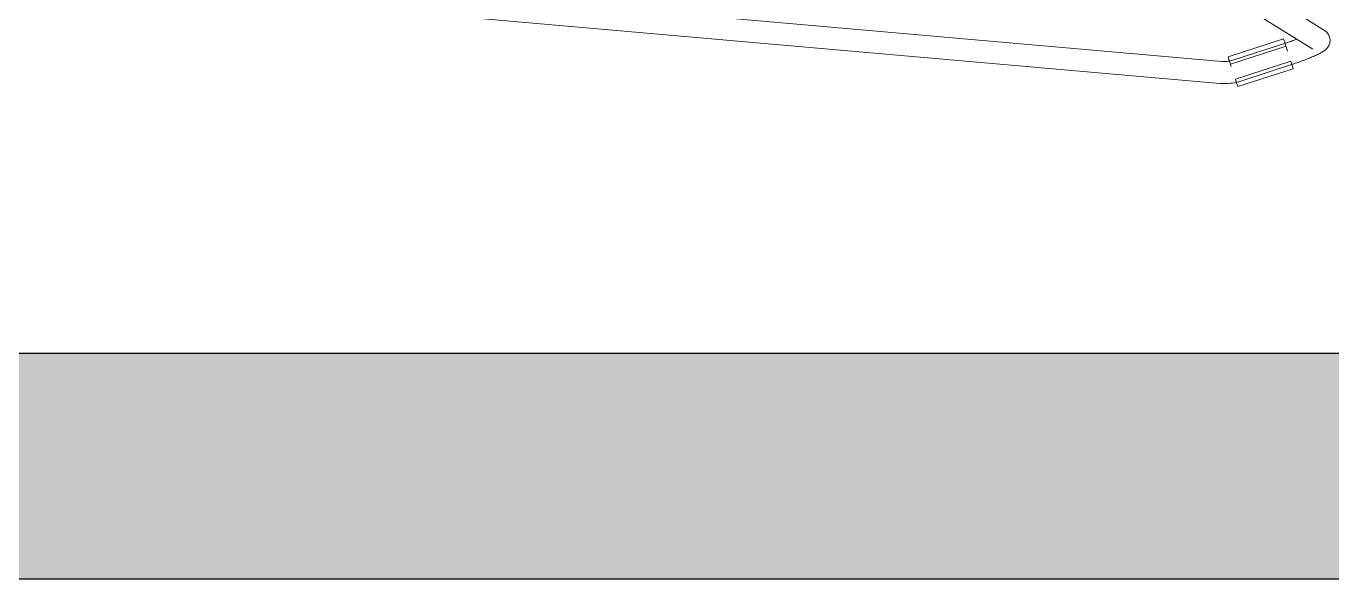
# Model space of a CAD drawing. Header units: millimetres. Extents: x 79795 to 317870, y -36033 to 97293.
# Drawn here: x 227057 to 227763, y 15108 to 15407 of the extents above; entities that cross this region are included whole.
import ezdxf

# ---------------------------------------------------------------- set-up
doc = ezdxf.new("R2010")
doc.units = ezdxf.units.MM
doc.header["$MEASUREMENT"] = 0
for name, color, linetype, lineweight in [('CSM-STL-XX-ZZ-M3-A-XXXX-00001_detached _19_04_21__rvt-1-Level 4$0$A-WALL', 7, 'CONTINUOUS', 9), ('CSM-STL-XX-ZZ-M3-A-XXXX-00001_detached _19_04_21__rvt-1-Level 4$0$A-WALL-PATT', 7, 'CONTINUOUS', 9), ('I-FURN', 8, 'CONTINUOUS', 9)]:
    doc.layers.add(name, color=color, linetype=linetype, lineweight=lineweight)

msp = doc.modelspace()

# ---------------------------------------------------------------- hatches: boundary and pattern name
at = {"layer": 'CSM-STL-XX-ZZ-M3-A-XXXX-00001_detached _19_04_21__rvt-1-Level 4$0$A-WALL-PATT'}
msp.add_hatch(color=256, dxfattribs=at).paths.add_polyline_path([(226756.49, 15108.33), (230353.78, 15108.33), (230353.78, 15230.33), (226452.83, 15230.33), (226452.83, 15108.33)], flags=0)

# ---------------------------------------------------------------- linework, layer by layer
at = {"layer": 'CSM-STL-XX-ZZ-M3-A-XXXX-00001_detached _19_04_21__rvt-1-Level 4$0$A-WALL', "lineweight": 30}
for p, q in [((230353.78, 15230.33), (226878.08, 15230.33)), ((226452.83, 15108.33), (230353.78, 15108.33))]:
    msp.add_line(p, q, dxfattribs=at)
at = {"layer": 'I-FURN'}
for p, q in [((227703.89, 15388.32), (227279.54, 15425.6)), ((227759.5, 15405.02), (227722.73, 15428.05)), ((227709.54, 15422.16), (227753.13, 15394.85)), ((227259.52, 15415.31), (227702.84, 15376.36)), ((227760.62, 15404.13), (227759.5, 15405.02)), ((227737.31, 15400.49), (227707.31, 15390.8)), ((227737.27, 15397.77), (227710.45, 15389.06)), ((227737.6, 15397.88), (227737.27, 15397.77)), ((227737.31, 15400.49), (227737.94, 15398.54)), ((227738.29, 15398.11), (227737.6, 15397.88)), ((227737.94, 15398.54), (227738.58, 15396.57)), ((227738.98, 15398.34), (227738.29, 15398.11)), ((227739.66, 15398.57), (227738.98, 15398.34)), ((227740.34, 15398.81), (227739.66, 15398.57)), ((227741.01, 15399.04), (227740.34, 15398.81)), ((227741.68, 15399.28), (227741.01, 15399.04)), ((227742.34, 15399.51), (227741.68, 15399.28)), ((227742.98, 15399.75), (227742.34, 15399.51)), ((227743.62, 15399.98), (227742.98, 15399.75)), ((227744.24, 15400.22), (227743.62, 15399.98)), ((227760.62, 15404.13), (227761.84, 15402.39)), ((227762.26, 15398.19), (227761.74, 15396.81)), ((227761.84, 15402.39), (227762.43, 15400.17)), ((227762.43, 15400.17), (227762.26, 15398.19)), ((227707.94, 15388.85), (227707.31, 15390.8)), ((227708.61, 15386.76), (227738.62, 15396.45)), ((227739.46, 15393.85), (227738.65, 15396.35)), ((227751.77, 15390.28), (227751.16, 15390.04)), ((227752.37, 15390.53), (227751.77, 15390.28)), ((227752.95, 15390.78), (227752.37, 15390.53)), ((227753.51, 15391.02), (227752.95, 15390.78)), ((227754.05, 15391.26), (227753.51, 15391.02)), ((227754.58, 15391.5), (227754.05, 15391.26)), ((227755.09, 15391.73), (227754.58, 15391.5)), ((227755.58, 15391.97), (227755.09, 15391.73)), ((227756.06, 15392.2), (227755.58, 15391.97)), ((227756.51, 15392.43), (227756.06, 15392.2)), ((227756.95, 15392.65), (227756.51, 15392.43)), ((227757.38, 15392.88), (227756.95, 15392.65)), ((227757.79, 15393.11), (227757.38, 15392.88)), ((227758.19, 15393.35), (227757.79, 15393.11)), ((227758.58, 15393.59), (227758.19, 15393.35)), ((227758.97, 15393.85), (227758.58, 15393.59)), ((227759.36, 15394.13), (227758.97, 15393.85)), ((227759.76, 15394.44), (227759.36, 15394.13)), ((227760.19, 15394.81), (227759.76, 15394.44)), ((227760.65, 15395.27), (227760.19, 15394.81)), ((227761.17, 15395.9), (227760.65, 15395.27)), ((227761.74, 15396.81), (227761.17, 15395.9)), ((227703.91, 15388.31), (227703.89, 15388.32)), ((227704.57, 15388.27), (227703.91, 15388.31)), ((227705.24, 15388.25), (227704.57, 15388.27)), ((227705.9, 15388.26), (227705.24, 15388.25)), ((227706.56, 15388.3), (227705.9, 15388.26)), ((227707.22, 15388.36), (227706.56, 15388.3)), ((227707.87, 15388.45), (227707.22, 15388.36)), ((227708.53, 15388.56), (227707.87, 15388.45)), ((227708.57, 15386.88), (227707.94, 15388.85)), ((227709.17, 15388.7), (227708.53, 15388.56)), ((227709.02, 15385.5), (227708.64, 15386.66)), ((227709.81, 15388.87), (227709.17, 15388.7)), ((227710.45, 15389.06), (227709.81, 15388.87)), ((227741.22, 15388.38), (227711.22, 15378.69)), ((227742.53, 15384.34), (227712.52, 15374.65)), ((227714.16, 15377.65), (227740.97, 15386.36)), ((227741.43, 15386.51), (227740.97, 15386.36)), ((227741.26, 15388.26), (227741.9, 15386.29)), ((227742.17, 15386.75), (227741.43, 15386.51)), ((227741.9, 15386.29), (227742.53, 15384.34)), ((227742.91, 15387), (227742.17, 15386.75)), ((227743.64, 15387.25), (227742.91, 15387)), ((227744.37, 15387.5), (227743.64, 15387.25)), ((227745.09, 15387.75), (227744.37, 15387.5)), ((227745.81, 15388.01), (227745.09, 15387.75)), ((227746.51, 15388.26), (227745.81, 15388.01)), ((227747.21, 15388.52), (227746.51, 15388.26)), ((227747.9, 15388.77), (227747.21, 15388.52)), ((227748.58, 15389.03), (227747.9, 15388.77)), ((227749.24, 15389.28), (227748.58, 15389.03)), ((227749.9, 15389.53), (227749.24, 15389.28)), ((227750.54, 15389.78), (227749.9, 15389.53)), ((227751.16, 15390.04), (227750.54, 15389.78)), ((227702.84, 15376.36), (227703.98, 15376.28)), ((227703.98, 15376.28), (227705.12, 15376.25)), ((227705.12, 15376.25), (227706.26, 15376.27)), ((227706.26, 15376.27), (227707.4, 15376.33)), ((227707.4, 15376.33), (227708.54, 15376.43)), ((227708.54, 15376.43), (227709.67, 15376.58)), ((227709.67, 15376.58), (227710.8, 15376.78)), ((227710.8, 15376.78), (227711.91, 15377.02)), ((227711.89, 15376.6), (227711.26, 15378.57)), ((227712.52, 15374.65), (227711.89, 15376.6)), ((227711.91, 15377.02), (227713.02, 15377.31)), ((227713.02, 15377.31), (227714.11, 15377.63)), ((227714.11, 15377.63), (227714.16, 15377.65))]:
    msp.add_line(p, q, dxfattribs=at)

doc.saveas('drawing.dxf')
